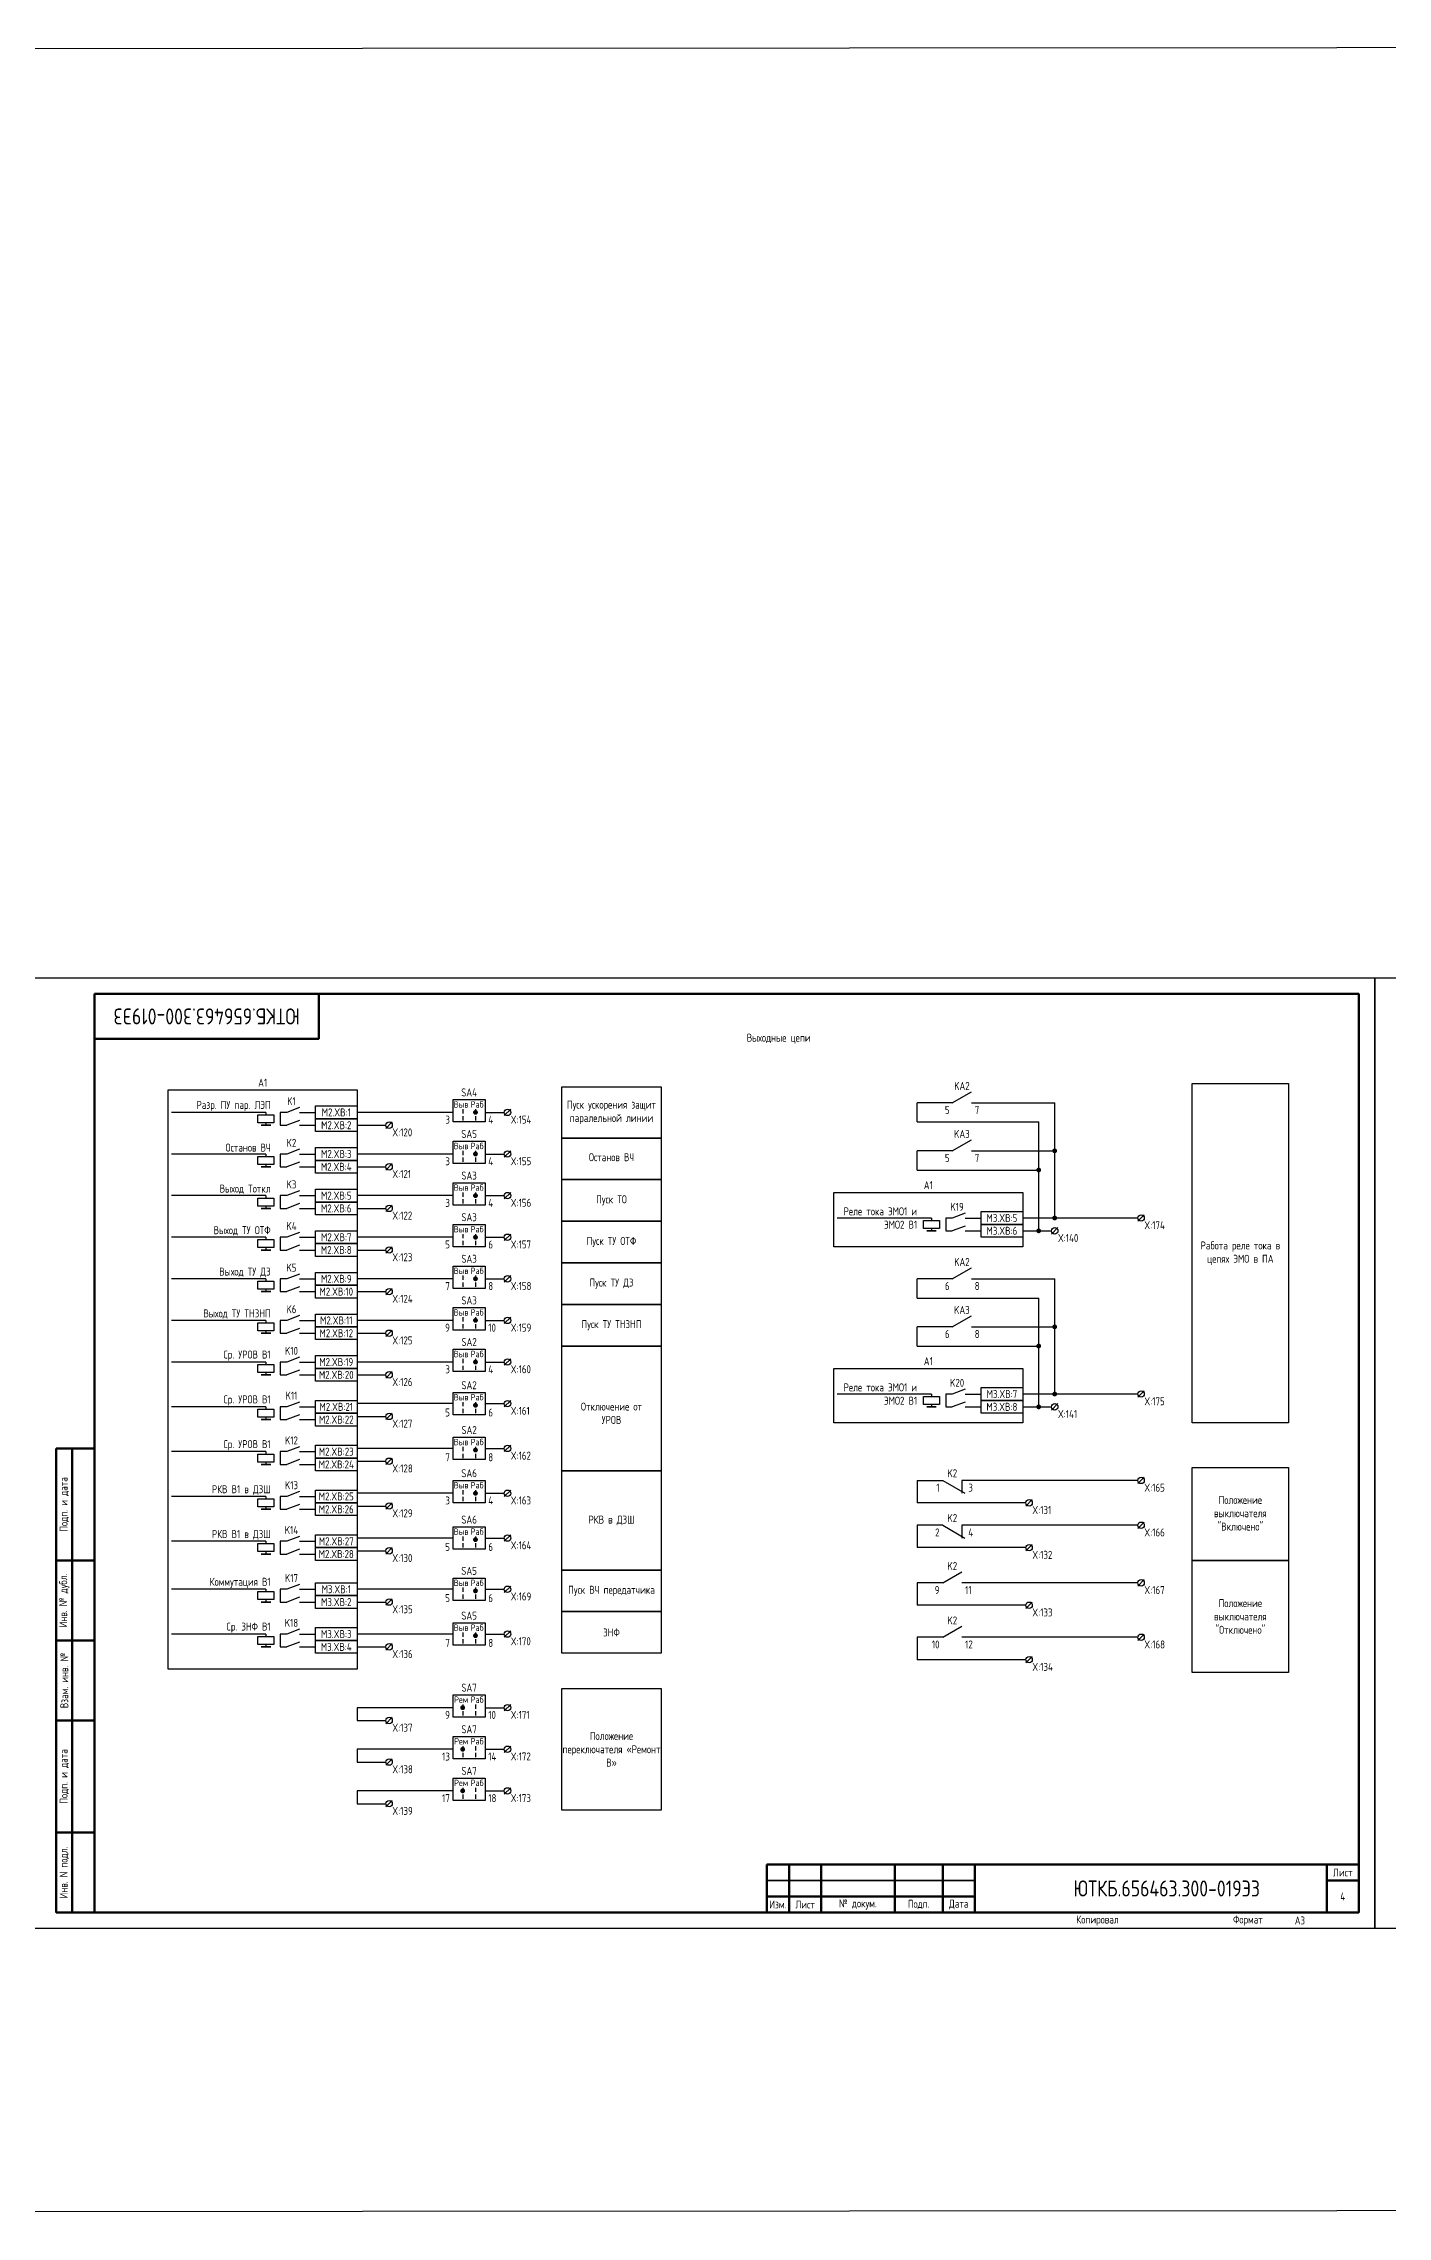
# Model space of a CAD drawing. Header units: millimetres. Extents: x -920 to 3495, y -90 to 589.
# Drawn here: x 1264 to 1684, y -90 to 589 of the extents above; entities that cross this region are included whole.
import ezdxf

# ---------------------------------------------------------------- set-up
doc = ezdxf.new("R2010")
doc.units = ezdxf.units.MM
doc.styles.add('Gost_type_A', font='GOST_A.TTF')

# ---------------------------------------------------------------- blocks, each defined once
blk = doc.blocks.new('Штамп угловой верхний')
at = {"lineweight": 50}
blk.add_lwpolyline([(0, 0), (70, 0), (70, -14), (0, -14)], close=True, dxfattribs=at)
blk = doc.blocks.new('Формат_А3')
blk.add_lwpolyline([(-420, 297), (0, 297), (0, 0), (-420, 0)], close=True)
at = {"lineweight": 50}
blk.add_lwpolyline([(-400, 292), (-5, 292), (-5, 5), (-400, 5)], close=True, dxfattribs=at)
blk = doc.blocks.new('Штамп левый нижний')
at = {"lineweight": 50}
for points in [[(-12, 145), (-7, 145), (-7, 110), (-12, 110)], [(-7, 145), (0, 145), (0, 110), (-7, 110)], [(-12, 110), (-7, 110), (-7, 85), (-12, 85)], [(-7, 110), (0, 110), (0, 85), (-7, 85)], [(-12, 85), (-7, 85), (-7, 60), (-12, 60)], [(-7, 85), (0, 85), (0, 60), (-7, 60)], [(-12, 60), (-7, 60), (-7, 25), (-12, 25)], [(-7, 60), (0, 60), (0, 25), (-7, 25)], [(-12, 25), (-7, 25), (-7, 0), (-12, 0)], [(-7, 25), (0, 25), (0, 0), (-7, 0)]]:
    blk.add_lwpolyline(points, close=True, dxfattribs=at)
at = {"char_height": 2.5, "attachment_point": 5, "rotation": 90, "style": 'Gost_type_A'}
for s, insert, width in [('Подп. и дата', (-9.5, 127.5), 35), ('Инв. № дубл.', (-9.5, 97.5), 25), ('Взам. инв. №', (-9.5, 72.5), 25), ('Подп. и дата', (-9.5, 42.5), 35), ('Инв. N подл.', (-9.5, 12.5), 25)]:
    blk.add_mtext(s, dxfattribs=dict(at, insert=insert, width=width))
blk = doc.blocks.new('Штамп малый нижний')
at = {"lineweight": 50}
for points in [[(-185, 15), (-178, 15), (-178, 5), (-185, 5)], [(-178, 15), (-168, 15), (-168, 5), (-178, 5)], [(-168, 15), (-145, 15), (-145, 5), (-168, 5)], [(-145, 15), (-130, 15), (-130, 5), (-145, 5)], [(-130, 15), (-120, 15), (-120, 5), (-130, 5)], [(-120, 15), (-10, 15), (-10, 0), (-120, 0)], [(-10, 15), (0, 15), (0, 10), (-10, 10)], [(-10, 10), (0, 10), (0, 0), (-10, 0)], [(-185, 5), (-178, 5), (-178, 0), (-185, 0)], [(-178, 5), (-168, 5), (-168, 0), (-178, 0)], [(-168, 5), (-145, 5), (-145, 0), (-168, 0)], [(-145, 5), (-130, 5), (-130, 0), (-145, 0)], [(-130, 5), (-120, 5), (-120, 0), (-130, 0)]]:
    blk.add_lwpolyline(points, close=True, dxfattribs=at)
for points in [[(-185, 15), (-178, 15), (-178, 10), (-185, 10)], [(-178, 15), (-168, 15), (-168, 10), (-178, 10)], [(-168, 15), (-145, 15), (-145, 10), (-168, 10)], [(-145, 15), (-130, 15), (-130, 10), (-145, 10)], [(-130, 15), (-120, 15), (-120, 10), (-130, 10)], [(-185, 10), (-178, 10), (-178, 5), (-185, 5)], [(-178, 10), (-168, 10), (-168, 5), (-178, 5)], [(-168, 10), (-145, 10), (-145, 5), (-168, 5)], [(-145, 10), (-130, 10), (-130, 5), (-145, 5)], [(-130, 10), (-120, 10), (-120, 5), (-130, 5)]]:
    blk.add_lwpolyline(points, close=True)
at = {"char_height": 2.5, "style": 'Gost_type_A'}
for s, insert, width, attachment_point in [('Лист', (-5, 12.5), 10, 5), ('Изм.', (-181.5, 2.5), 7, 5), ('Лист', (-173, 2.5), 10, 5), ('№ докум.', (-156.5, 2.5), 23, 5), ('Подп.', (-137.5, 2.5), 15, 5), ('Дата', (-125, 2.5), 10, 5), ('Копировал', (-75, -2.53), 13.1202, 6), ('Формат', (-30, -2.53), 13.1202, 6)]:
    blk.add_mtext(s, dxfattribs=dict(at, insert=insert, width=width, attachment_point=attachment_point))
blk = doc.blocks.new('POINT')
at = {"const_width": 0.75}
blk.add_lwpolyline([(-0.375, 0, 1), (0.375, 0, 1)], format="xyb", close=True, dxfattribs=at)
blk = doc.blocks.new('Переключатель_положение')
for p, q in [((2, 1), (2, -0.34)), ((2, -1.14), (2, -2.49))]:
    blk.add_line(p, q)

msp = doc.modelspace()

# ---------------------------------------------------------------- linework, layer by layer
for p, q in [((1548, 258), (1554, 261.46)), ((1333.5, 255), (1304, 255)), ((1333.5, 255), (1333.5, 254.25)), ((1333.5, 251.75), (1333.5, 251)), ((1392, 255), (1362, 255)), ((1373.01, 252), (1371.01, 250)), ((1410.01, 256), (1408.01, 254)), ((1548, 258), (1537, 258)), ((1537, 252), (1537, 258)), ((1537, 252), (1575, 252)), ((1554, 258), (1580, 258)), ((1575, 218), (1575, 252)), ((1579.99, 222), (1580, 258)), ((1362, 251), (1371, 251)), ((1548, 243), (1554, 246.46)), ((1333.5, 242), (1304, 242)), ((1333.5, 242), (1333.5, 241.25)), ((1333.5, 238.75), (1333.5, 238)), ((1392, 242), (1362, 242)), ((1362, 238), (1371, 238)), ((1373.01, 239), (1371.01, 237)), ((1410.01, 243), (1408.01, 241)), ((1548, 243), (1537, 243)), ((1537, 237), (1537, 243)), ((1554, 243), (1580, 243)), ((1537, 237), (1575, 237)), ((1333.5, 229), (1304, 229)), ((1333.5, 229), (1333.5, 228.25)), ((1333.5, 225.75), (1333.5, 225)), ((1392, 229), (1362, 229)), ((1362, 225), (1371, 225)), ((1373.01, 226), (1371.01, 224)), ((1410.01, 230), (1408.01, 228)), ((1541.5, 222), (1512, 222)), ((1541.5, 222), (1541.5, 221.25)), ((1541.5, 218.75), (1541.5, 218)), ((1606, 222), (1570, 222)), ((1570, 218), (1579, 218)), ((1581, 219), (1579, 217)), ((1608, 223), (1606, 221)), ((1333.5, 216), (1304, 216)), ((1333.5, 216), (1333.5, 215.25)), ((1333.5, 212.75), (1333.5, 212)), ((1392, 216), (1362, 216)), ((1362, 212), (1371, 212)), ((1373.01, 213), (1371.01, 211)), ((1410.01, 217), (1408.01, 215)), ((1410.01, 204), (1408.01, 202)), ((1548, 203), (1554, 206.46)), ((1333.5, 203), (1304, 203)), ((1333.5, 203), (1333.5, 202.25)), ((1333.5, 199.75), (1333.5, 199)), ((1392, 203), (1362, 203)), ((1362, 199), (1371, 199)), ((1373.01, 200), (1371.01, 198)), ((1548, 203), (1537, 203)), ((1537, 197), (1537, 203)), ((1537, 197), (1575, 197)), ((1554, 203), (1580, 203)), ((1575, 163), (1575, 197)), ((1579.99, 167), (1580, 203)), ((1410.01, 191), (1408.01, 189)), ((1548, 188), (1554, 191.46)), ((1333.5, 190), (1304, 190)), ((1333.5, 190), (1333.5, 189.25)), ((1333.5, 186.75), (1333.5, 186)), ((1392, 190), (1362, 190)), ((1362, 186), (1371, 186)), ((1373.01, 187), (1371.01, 185)), ((1548, 188), (1537, 188)), ((1537, 182), (1537, 188)), ((1554, 188), (1580, 188)), ((1333.5, 177), (1304, 177)), ((1333.5, 177), (1333.5, 176.25)), ((1392, 177), (1362, 177)), ((1410.01, 178), (1408.01, 176)), ((1537, 182), (1575, 182)), ((1333.5, 173.75), (1333.5, 173)), ((1362, 173), (1371, 173)), ((1373.01, 174), (1371.01, 172)), ((1333.5, 163), (1304, 163)), ((1333.5, 163), (1333.5, 162.25)), ((1392, 164), (1362, 164)), ((1410.01, 165), (1408.01, 163)), ((1541.5, 167), (1512, 167)), ((1541.5, 167), (1541.5, 166.25)), ((1541.5, 163.75), (1541.5, 163)), ((1606, 167), (1570, 167)), ((1570, 163), (1579, 163)), ((1581, 164), (1579, 162)), ((1608, 168), (1606, 166)), ((1333.5, 159.75), (1333.5, 159)), ((1362, 160), (1371, 160)), ((1373.01, 161), (1371.01, 159)), ((1392, 150), (1362, 150)), ((1410.01, 151), (1408.01, 149)), ((1333.5, 149), (1304, 149)), ((1333.5, 149), (1333.5, 148.25)), ((1333.5, 145.75), (1333.5, 145)), ((1362, 146), (1371, 146)), ((1373.01, 147), (1371.01, 145)), ((1392, 136), (1362, 136)), ((1410.01, 137), (1408.01, 135)), ((1537, 140), (1545, 140)), ((1545, 140), (1551.92, 136)), ((1606, 140), (1551, 140)), ((1551, 140), (1551, 136)), ((1608, 141), (1606, 139)), ((1333.5, 135), (1304, 135)), ((1333.5, 135), (1333.5, 134.25)), ((1333.5, 131.75), (1333.5, 131)), ((1362, 132), (1371, 132)), ((1373.01, 133), (1371.01, 131)), ((1571, 133), (1537, 133)), ((1573, 134), (1571, 132)), ((1410.01, 123), (1408.01, 121)), ((1545, 126), (1537, 126)), ((1545, 126), (1551.92, 122)), ((1606, 126), (1551, 126)), ((1551, 126), (1551, 122)), ((1608, 127), (1606, 125)), ((1333.5, 121), (1304, 121)), ((1333.5, 121), (1333.5, 120.25)), ((1333.5, 117.75), (1333.5, 117)), ((1392, 122), (1362, 122)), ((1362, 118), (1371, 118)), ((1373.01, 119), (1371.01, 117)), ((1571, 119), (1537, 119)), ((1573, 120), (1571, 118)), ((1545, 108), (1551, 111.46)), ((1608, 109), (1606, 107)), ((1333.5, 106), (1304, 106)), ((1333.5, 106), (1333.5, 105.25)), ((1333.5, 102.75), (1333.5, 102)), ((1392, 106), (1362, 106)), ((1362, 102), (1371, 102)), ((1373.01, 103), (1371.01, 101)), ((1410.01, 107), (1408.01, 105)), ((1545, 108), (1537, 108)), ((1537, 108), (1537, 101)), ((1606, 108), (1551, 108)), ((1573, 102), (1571, 100)), ((1571, 101), (1537, 101)), ((1333.5, 92), (1304, 92)), ((1333.5, 92), (1333.5, 91.25)), ((1333.5, 88.75), (1333.5, 88)), ((1392, 92), (1362, 92)), ((1373.01, 89), (1371.01, 87)), ((1410.01, 93), (1408.01, 91)), ((1545, 91), (1537, 91)), ((1537, 91), (1537, 84)), ((1545, 91), (1551, 94.46)), ((1606, 91), (1551, 91)), ((1608, 92), (1606, 90)), ((1362, 88), (1371, 88)), ((1571, 84), (1537, 84)), ((1573, 85), (1571, 83)), ((1392, 69), (1362, 69)), ((1362, 69), (1362, 65)), ((1410.01, 70), (1408.01, 68)), ((1362, 65), (1371, 65)), ((1373.01, 66), (1371.01, 64)), ((1392, 56), (1362, 56)), ((1362, 56), (1362, 52)), ((1410.01, 57), (1408.01, 55)), ((1362, 52), (1371, 52)), ((1373.01, 53), (1371.01, 51)), ((1392, 43), (1362, 43)), ((1362, 43), (1362, 39)), ((1410.01, 44), (1408.01, 42)), ((1362, 39), (1371, 39)), ((1373.01, 40), (1371.01, 38))]:
    msp.add_line(p, q)
at = {"ltscale": 1.08}
for p, q in [((1340, 255), (1338, 255)), ((1338, 255), (1338, 251)), ((1344, 255), (1349, 255)), ((1338, 251), (1340, 251)), ((1344, 251), (1349, 251)), ((1340, 242), (1338, 242)), ((1338, 242), (1338, 238)), ((1338, 238), (1340, 238)), ((1344, 242), (1349, 242)), ((1344, 238), (1349, 238)), ((1340, 229), (1338, 229)), ((1338, 229), (1338, 225)), ((1338, 225), (1340, 225)), ((1344, 229), (1349, 229)), ((1344, 225), (1349, 225)), ((1548, 222), (1546, 222)), ((1546, 222), (1546, 218)), ((1546, 218), (1548, 218)), ((1552, 222), (1557, 222)), ((1552, 218), (1557, 218)), ((1340, 216), (1338, 216)), ((1338, 216), (1338, 212)), ((1338, 212), (1340, 212)), ((1344, 216), (1349, 216)), ((1344, 212), (1349, 212)), ((1340, 203), (1338, 203)), ((1338, 203), (1338, 199)), ((1338, 199), (1340, 199)), ((1344, 203), (1349, 203)), ((1344, 199), (1349, 199)), ((1340, 190), (1338, 190)), ((1338, 190), (1338, 186)), ((1338, 186), (1340, 186)), ((1344, 190), (1349, 190)), ((1344, 186), (1349, 186)), ((1340, 177), (1338, 177)), ((1338, 177), (1338, 173)), ((1344, 177), (1349, 177)), ((1338, 173), (1340, 173)), ((1344, 173), (1349, 173)), ((1340, 163), (1338, 163)), ((1338, 163), (1338, 159)), ((1344, 163), (1349, 163)), ((1548, 167), (1546, 167)), ((1546, 167), (1546, 163)), ((1546, 163), (1548, 163)), ((1552, 167), (1557, 167)), ((1552, 163), (1557, 163)), ((1338, 159), (1340, 159)), ((1344, 159), (1349, 159)), ((1340, 149), (1338, 149)), ((1338, 149), (1338, 145)), ((1338, 145), (1340, 145)), ((1344, 149), (1349, 149)), ((1344, 145), (1349, 145)), ((1340, 135), (1338, 135)), ((1338, 135), (1338, 131)), ((1338, 131), (1340, 131)), ((1344, 135), (1349, 135)), ((1344, 131), (1349, 131)), ((1340, 121), (1338, 121)), ((1338, 121), (1338, 117)), ((1338, 117), (1340, 117)), ((1344, 121), (1349, 121)), ((1344, 117), (1349, 117)), ((1340, 106), (1338, 106)), ((1338, 106), (1338, 102)), ((1338, 102), (1340, 102)), ((1344, 106), (1349, 106)), ((1344, 102), (1349, 102)), ((1340, 92), (1338, 92)), ((1338, 92), (1338, 88)), ((1344, 92), (1349, 92)), ((1338, 88), (1340, 88)), ((1344, 88), (1349, 88))]:
    msp.add_line(p, q, dxfattribs=at)
at = {"ltscale": 4.32}
for p, q in [((1344, 256.5), (1340, 255)), ((1344, 252.5), (1340, 251)), ((1344, 243.5), (1340, 242)), ((1344, 239.5), (1340, 238)), ((1344, 230.5), (1340, 229)), ((1344, 226.5), (1340, 225)), ((1344, 217.5), (1340, 216)), ((1552, 223.5), (1548, 222)), ((1552, 219.5), (1548, 218)), ((1344, 213.5), (1340, 212)), ((1344, 204.5), (1340, 203)), ((1344, 200.5), (1340, 199)), ((1344, 191.5), (1340, 190)), ((1344, 187.5), (1340, 186)), ((1344, 178.5), (1340, 177)), ((1344, 174.5), (1340, 173)), ((1344, 164.5), (1340, 163)), ((1552, 168.5), (1548, 167)), ((1552, 164.5), (1548, 163)), ((1344, 160.5), (1340, 159)), ((1344, 150.5), (1340, 149)), ((1344, 146.5), (1340, 145)), ((1344, 136.5), (1340, 135)), ((1344, 132.5), (1340, 131)), ((1344, 122.5), (1340, 121)), ((1344, 118.5), (1340, 117)), ((1344, 107.5), (1340, 106)), ((1344, 103.5), (1340, 102)), ((1344, 93.5), (1340, 92)), ((1344, 89.5), (1340, 88))]:
    msp.add_line(p, q, dxfattribs=at)
at = {"ltscale": 4}
for p, q in [((1402, 255), (1408.01, 255)), ((1402, 242), (1408.01, 242)), ((1402, 229), (1408.01, 229)), ((1402, 216), (1408.01, 216)), ((1402, 203), (1408.01, 203)), ((1402, 190), (1408.01, 190)), ((1402, 177), (1408.01, 177)), ((1402, 164), (1408.01, 164)), ((1402, 150), (1408.01, 150)), ((1402, 136), (1408.01, 136)), ((1402, 122), (1408.01, 122)), ((1402, 106), (1408.01, 106)), ((1402, 92), (1408.01, 92)), ((1402, 69), (1408.01, 69)), ((1402, 56), (1408.01, 56)), ((1402, 43), (1408.01, 43))]:
    msp.add_line(p, q, dxfattribs=at)
at = {"color": 0}
for p, q in [((1537, 140), (1537, 133)), ((1537, 126), (1537, 119))]:
    msp.add_line(p, q, dxfattribs=at)
at = {"color": 94, "lineweight": 30}
msp.add_lwpolyline([(-920, 586), (3495, 589), (3495, -87), (-920, -90)], close=True, dxfattribs=at)
for points in [[(1303, 262), (1362, 262), (1362, 81), (1303, 81)], [(1392, 259), (1402, 259), (1402, 252), (1392, 252)], [(1426, 263), (1457, 263), (1457, 247), (1426, 247)], [(1623, 264), (1653, 264), (1653, 158), (1623, 158)], [(1336, 254.25), (1336, 251.75), (1331, 251.75), (1331, 254.25)], [(1349, 257), (1362, 257), (1362, 253), (1349, 253)], [(1349, 253), (1362, 253), (1362, 249), (1349, 249)], [(1335, 251), (1332, 251)], [(1392, 246), (1402, 246), (1402, 239), (1392, 239)], [(1426, 247), (1457, 247), (1457, 234), (1426, 234)], [(1336, 241.25), (1336, 238.75), (1331, 238.75), (1331, 241.25)], [(1335, 238), (1332, 238)], [(1349, 244), (1362, 244), (1362, 240), (1349, 240)], [(1349, 240), (1362, 240), (1362, 236), (1349, 236)], [(1349, 231), (1362, 231), (1362, 227), (1349, 227)], [(1392, 233), (1402, 233), (1402, 226), (1392, 226)], [(1426, 234), (1457, 234), (1457, 221), (1426, 221)], [(1336, 228.25), (1336, 225.75), (1331, 225.75), (1331, 228.25)], [(1335, 225), (1332, 225)], [(1349, 227), (1362, 227), (1362, 223), (1349, 223)], [(1511, 230), (1570, 230), (1570, 213), (1511, 213)], [(1349, 218), (1362, 218), (1362, 214), (1349, 214)], [(1392, 220), (1402, 220), (1402, 213), (1392, 213)], [(1426, 221), (1457, 221), (1457, 208), (1426, 208)], [(1544, 221.25), (1544, 218.75), (1539, 218.75), (1539, 221.25)], [(1543, 218), (1540, 218)], [(1557, 224), (1570, 224), (1570, 220), (1557, 220)], [(1557, 220), (1570, 220), (1570, 216), (1557, 216)], [(1336, 215.25), (1336, 212.75), (1331, 212.75), (1331, 215.25)], [(1335, 212), (1332, 212)], [(1349, 214), (1362, 214), (1362, 210), (1349, 210)], [(1349, 205), (1362, 205), (1362, 201), (1349, 201)], [(1392, 207), (1402, 207), (1402, 200), (1392, 200)], [(1426, 208), (1457, 208), (1457, 195), (1426, 195)], [(1336, 202.25), (1336, 199.75), (1331, 199.75), (1331, 202.25)], [(1335, 199), (1332, 199)], [(1349, 201), (1362, 201), (1362, 197), (1349, 197)], [(1349, 192), (1362, 192), (1362, 188), (1349, 188)], [(1392, 194), (1402, 194), (1402, 187), (1392, 187)], [(1426, 195), (1457, 195), (1457, 182), (1426, 182)], [(1336, 189.25), (1336, 186.75), (1331, 186.75), (1331, 189.25)], [(1335, 186), (1332, 186)], [(1349, 188), (1362, 188), (1362, 184), (1349, 184)], [(1349, 179), (1362, 179), (1362, 175), (1349, 175)], [(1392, 181), (1402, 181), (1402, 174), (1392, 174)], [(1426, 182), (1457, 182), (1457, 143), (1426, 143)], [(1336, 176.25), (1336, 173.75), (1331, 173.75), (1331, 176.25)], [(1335, 173), (1332, 173)], [(1349, 175), (1362, 175), (1362, 171), (1349, 171)], [(1511, 175), (1570, 175), (1570, 158), (1511, 158)], [(1349, 165), (1362, 165), (1362, 161), (1349, 161)], [(1392, 167.5), (1402, 167.5), (1402, 160.5), (1392, 160.5)], [(1544, 166.25), (1544, 163.75), (1539, 163.75), (1539, 166.25)], [(1543, 163), (1540, 163)], [(1557, 169), (1570, 169), (1570, 165), (1557, 165)], [(1557, 165), (1570, 165), (1570, 161), (1557, 161)], [(1336, 162.25), (1336, 159.75), (1331, 159.75), (1331, 162.25)], [(1335, 159), (1332, 159)], [(1349, 161), (1362, 161), (1362, 157), (1349, 157)], [(1349, 151), (1362, 151), (1362, 147), (1349, 147)], [(1392, 153.5), (1402, 153.5), (1402, 146.5), (1392, 146.5)], [(1336, 148.25), (1336, 145.75), (1331, 145.75), (1331, 148.25)], [(1335, 145), (1332, 145)], [(1349, 147), (1362, 147), (1362, 143), (1349, 143)], [(1426, 143), (1457, 143), (1457, 112), (1426, 112)], [(1623, 144), (1653, 144), (1653, 115), (1623, 115)], [(1349, 137), (1362, 137), (1362, 133), (1349, 133)], [(1392, 140), (1402, 140), (1402, 133), (1392, 133)], [(1336, 134.25), (1336, 131.75), (1331, 131.75), (1331, 134.25)], [(1335, 131), (1332, 131)], [(1349, 133), (1362, 133), (1362, 129), (1349, 129)], [(1349, 123), (1362, 123), (1362, 119), (1349, 119)], [(1392, 125.5), (1402, 125.5), (1402, 118.5), (1392, 118.5)], [(1336, 120.25), (1336, 117.75), (1331, 117.75), (1331, 120.25)], [(1335, 117), (1332, 117)], [(1349, 119), (1362, 119), (1362, 115), (1349, 115)], [(1392, 109.5), (1402, 109.5), (1402, 102.5), (1392, 102.5)], [(1426, 112), (1457, 112), (1457, 99), (1426, 99)], [(1623, 115), (1653, 115), (1653, 80), (1623, 80)], [(1336, 105.25), (1336, 102.75), (1331, 102.75), (1331, 105.25)], [(1335, 102), (1332, 102)], [(1349, 108), (1362, 108), (1362, 104), (1349, 104)], [(1349, 104), (1362, 104), (1362, 100), (1349, 100)], [(1392, 95.5), (1402, 95.5), (1402, 88.5), (1392, 88.5)], [(1426, 99), (1457, 99), (1456.99, 86), (1426, 86)], [(1336, 91.25), (1336, 88.75), (1331, 88.75), (1331, 91.25)], [(1349, 94), (1362, 94), (1362, 90), (1349, 90)], [(1349, 90), (1362, 90), (1362, 86), (1349, 86)], [(1335, 88), (1332, 88)], [(1426, 75), (1457, 75), (1456.99, 37), (1426, 37)], [(1392, 73), (1402, 73), (1402, 66), (1392, 66)], [(1392, 60), (1402, 60), (1402, 53), (1392, 53)], [(1392, 47), (1402, 47), (1402, 40), (1392, 40)]]:
    msp.add_lwpolyline(points, close=True)
for centre in [(1372.01, 251), (1409.01, 255), (1372.01, 238), (1409.01, 242), (1372.01, 225), (1409.01, 229), (1580, 218), (1607, 222), (1372.01, 212), (1409.01, 216), (1409.01, 203), (1372.01, 199), (1409.01, 190), (1372.01, 186), (1409.01, 177), (1372.01, 173), (1409.01, 164), (1580, 163), (1607, 167), (1372.01, 160), (1409.01, 150), (1372.01, 146), (1409.01, 136), (1607, 140), (1372.01, 132), (1572, 133), (1409.01, 122), (1607, 126), (1372.01, 118), (1572, 119), (1607, 108), (1372.01, 102), (1409.01, 106), (1572, 101), (1372.01, 88), (1409.01, 92), (1607, 91), (1572, 84), (1409.01, 69), (1372.01, 65), (1409.01, 56), (1372.01, 52), (1409.01, 43), (1372.01, 39)]:
    msp.add_circle(centre, 1)

# ---------------------------------------------------------------- block references
at = {"color": 1}
for name, p in [('Формат_А3', (1680, 0)), ('Формат_А3', (2100, 0)), ('Штамп левый нижний', (1280, 5)), ('Штамп малый нижний', (1675, 5))]:
    msp.add_blockref(name, p, dxfattribs=at)
for name, p in [('Штамп угловой верхний', (1280, 292)), ('Переключатель_положение', (1393, 255)), ('POINT', (1399, 255)), ('Переключатель_положение', (1397, 255)), ('Переключатель_положение', (1393, 242)), ('POINT', (1399, 242)), ('Переключатель_положение', (1397, 242)), ('POINT', (1575, 237)), ('POINT', (1579.99, 243)), ('Переключатель_положение', (1393, 229)), ('POINT', (1399, 229)), ('Переключатель_положение', (1397, 229)), ('POINT', (1575, 218)), ('POINT', (1579.99, 222)), ('Переключатель_положение', (1393, 216)), ('POINT', (1399, 216)), ('Переключатель_положение', (1397, 216)), ('Переключатель_положение', (1393, 203)), ('POINT', (1399, 203)), ('Переключатель_положение', (1397, 203)), ('Переключатель_положение', (1393, 190)), ('POINT', (1399, 190)), ('Переключатель_положение', (1397, 190)), ('POINT', (1579.99, 188)), ('Переключатель_положение', (1393, 177)), ('POINT', (1399, 177)), ('Переключатель_положение', (1397, 177)), ('POINT', (1575, 182)), ('Переключатель_положение', (1393, 163.5)), ('POINT', (1399, 163.5)), ('Переключатель_положение', (1397, 163.5)), ('POINT', (1575, 163)), ('POINT', (1579.99, 167)), ('Переключатель_положение', (1393, 149.5)), ('POINT', (1399, 149.5)), ('Переключатель_положение', (1397, 149.5)), ('Переключатель_положение', (1393, 136)), ('POINT', (1399, 136)), ('Переключатель_положение', (1397, 136)), ('Переключатель_положение', (1393, 121.5)), ('POINT', (1399, 121.5)), ('Переключатель_положение', (1397, 121.5)), ('Переключатель_положение', (1393, 105.5)), ('POINT', (1399, 105.5)), ('Переключатель_положение', (1397, 105.5)), ('Переключатель_положение', (1393, 91.5)), ('POINT', (1399, 91.5)), ('Переключатель_положение', (1397, 91.5)), ('POINT', (1395, 69)), ('Переключатель_положение', (1393, 69)), ('Переключатель_положение', (1397, 69)), ('POINT', (1395, 56)), ('Переключатель_положение', (1393, 56)), ('Переключатель_положение', (1397, 56)), ('POINT', (1395, 43)), ('Переключатель_положение', (1393, 43)), ('Переключатель_положение', (1397, 43))]:
    msp.add_blockref(name, p)

# ---------------------------------------------------------------- texts
at = {"insert": (1315, 285), "char_height": 5, "width": 70, "attachment_point": 5, "rotation": 180, "style": 'Gost_type_A'}
msp.add_mtext('ЮТКБ.656463.300-019Э3', dxfattribs=at)
at = {"char_height": 2.5, "line_spacing_factor": 0.9, "style": 'Gost_type_A'}
for s, insert, width, attachment_point in [('Выходные цепи', (1493.75, 278), 197.5, 5), ('A1', (1332.5, 263), 59, 8), ('X:154', (1410.01, 254), 8, 1), ('X:120', (1373.01, 250), 8, 1), ('X:155', (1410.01, 241), 8, 1), ('X:121', (1373.01, 237), 8, 1), ('A1', (1540.5, 231), 59, 8), ('X:156', (1410.01, 228), 8, 1), ('X:122', (1373.01, 224), 8, 1), ('X:174', (1608, 221), 8, 1), ('X:123', (1373.01, 211), 8, 1), ('X:157', (1410.01, 215), 8, 1), ('X:140', (1581, 217), 8, 1), ('X:124', (1373.01, 198), 8, 1), ('X:158', (1410.01, 202), 8, 1), ('X:125', (1373.01, 185), 8, 1), ('X:159', (1410.01, 189), 8, 1), ('A1', (1540.5, 176), 59, 8), ('X:126', (1373.01, 172), 8, 1), ('X:160', (1410.01, 176), 8, 1), ('X:161', (1410.01, 163), 8, 1), ('X:175', (1608, 166), 8, 1), ('X:127', (1373.01, 159), 8, 1), ('X:141', (1581, 162), 8, 1), ('X:128', (1373.01, 145), 8, 1), ('X:162', (1410.01, 149), 8, 1), ('X:129', (1373.01, 131), 8, 1), ('X:163', (1410.01, 135), 8, 1), ('X:130', (1373.01, 117), 8, 1), ('X:164', (1410.01, 121), 8, 1), ('X:169', (1410.01, 105), 8, 1), ('X:135', (1373.01, 101), 8, 1), ('X:170', (1410.01, 91), 8, 1), ('X:136', (1373.01, 87), 8, 1), ('X:171', (1410.01, 68), 8, 1), ('X:137', (1373.01, 64), 8, 1), ('X:172', (1410.01, 55), 8, 1), ('X:138', (1373.01, 51), 8, 1), ('X:173', (1410.01, 42), 8, 1), ('X:139', (1373.01, 38), 8, 1)]:
    msp.add_mtext(s, dxfattribs=dict(at, insert=insert, width=width, attachment_point=attachment_point))
at = {"style": 'Gost_type_A'}
for s, insert, char_height, width, attachment_point in [('Разр. ПУ пар. ЛЭП', (1335, 257), 2.5, 31.0015, 6), ('K1', (1341.5, 258.5), 2.5, 5, 5), ('Выв', (1394.5, 257.5), 2, 5, 5), ('SA4', (1397, 260), 2.5, 10, 8), ('Раб', (1399.5, 257.5), 2, 5, 5), ('\\pxsm1;{\\C0;Пуск ускорения защит паралельной линии}', (1441.5, 255), 2.5, 31, 5), ('KA2', (1551, 262), 2.5, 18, 8), ('M2.XВ:2', (1355.5, 251), 2.5, 13, 5), ('M2.XВ:1', (1355.5, 255), 2.5, 13, 5), ('3', (1391, 253.98), 2.5, 5, 3), ('4', (1403, 253.98), 2.5, 5, 1), ('{\\T0.9;5}', (1547, 257), 2.5, 5, 3), ('{\\T0.9;7}', (1555, 257), 2.5, 5, 1), ('Останов ВЧ', (1335, 244), 2.5, 31.0015, 6), ('K2', (1341.5, 245.5), 2.5, 5, 5), ('Выв', (1394.5, 244.5), 2, 5, 5), ('SA5', (1397, 247), 2.5, 10, 8), ('Раб', (1399.5, 244.5), 2, 5, 5), ('KA3', (1551, 247), 2.5, 18, 8), ('M2.XВ:4', (1355.5, 238), 2.5, 13, 5), ('M2.XВ:3', (1355.5, 242), 2.5, 13, 5), ('3', (1391, 240.98), 2.5, 5, 3), ('4', (1403, 240.98), 2.5, 5, 1), ('\\pxsm1;{\\C0;Останов ВЧ}', (1441.5, 241), 2.5, 30.9989, 5), ('{\\T0.9;5}', (1547, 242), 2.5, 5, 3), ('{\\T0.9;7}', (1555, 242), 2.5, 5, 1), ('Выход Тоткл', (1335, 231), 2.5, 31.0015, 6), ('K3', (1341.5, 232.5), 2.5, 5, 5), ('Выв', (1394.5, 231.5), 2, 5, 5), ('SA3', (1397, 234), 2.5, 10, 8), ('Раб', (1399.5, 231.5), 2, 5, 5), ('M2.XВ:5', (1355.5, 229), 2.5, 13, 5), ('M2.XВ:6', (1355.5, 225), 2.5, 13, 5), ('3', (1391, 227.98), 2.5, 5, 3), ('4', (1403, 227.98), 2.5, 5, 1), ('\\pxsm1;{\\C0;Пуск ТО}', (1441.5, 227.5), 2.5, 30.9982, 5), ('Реле тока ЭМО1 и ЭМО2 В1', (1537, 222), 2.5, 23.4787, 6), ('K19', (1549.5, 225.5), 2.5, 5, 5), ('Выход ТУ ОТФ', (1335, 218), 2.5, 31.0015, 6), ('K4', (1341.5, 219.5), 2.5, 5, 5), ('Выв', (1394.5, 218.5), 2, 5, 5), ('SA3', (1397, 221), 2.5, 10, 8), ('Раб', (1399.5, 218.5), 2, 5, 5), ('M3.XВ:5', (1563.5, 222), 2.5, 13, 5), ('M3.XВ:6', (1563.5, 218), 2.5, 13, 5), ('M2.XВ:8', (1355.5, 212), 2.5, 13, 5), ('M2.XВ:7', (1355.5, 216), 2.5, 13, 5), ('5', (1391, 214.98), 2.5, 5, 3), ('SA3', (1397, 208), 2.5, 10, 8), ('6', (1403, 214.98), 2.5, 5, 1), ('\\pxsm1;{\\C0;Пуск ТУ ОТФ}', (1441.5, 214.5), 2.5, 30.9982, 5), ('Работа реле тока в цепях ЭМО в ПА', (1638, 211), 2.5, 30.0001, 5), ('Выход ТУ ДЗ', (1335, 205), 2.5, 31.0015, 6), ('K5', (1341.5, 206.5), 2.5, 5, 5), ('M2.XВ:9', (1355.5, 203), 2.5, 13, 5), ('Выв', (1394.5, 205.5), 2, 5, 5), ('Раб', (1399.5, 205.5), 2, 5, 5), ('KA2', (1551, 207), 2.5, 18, 8), ('M2.XВ:10', (1355.5, 199), 2.5, 13, 5), ('7', (1391, 201.98), 2.5, 5, 3), ('SA3', (1397, 195), 2.5, 10, 8), ('8', (1403, 201.98), 2.5, 5, 1), ('\\pxsm1;{\\C0;Пуск ТУ ДЗ}', (1441.5, 201.5), 2.5, 30.9982, 5), ('{\\T0.9;6}', (1547, 202), 2.5, 5, 3), ('{\\T0.9;8}', (1555, 202), 2.5, 5, 1), ('Выход ТУ ТНЗНП', (1335, 192), 2.5, 31.0015, 6), ('K6', (1341.5, 193.5), 2.5, 5, 5), ('M2.XВ:11', (1355.5, 190), 2.5, 13, 5), ('Выв', (1394.5, 192.5), 2, 5, 5), ('Раб', (1399.5, 192.5), 2, 5, 5), ('KA3', (1551, 192), 2.5, 18, 8), ('M2.XВ:12', (1355.5, 186), 2.5, 13, 5), ('9', (1391, 188.98), 2.5, 5, 3), ('SA2', (1397, 182), 2.5, 10, 8), ('10', (1403, 188.98), 2.5, 5, 1), ('\\pxsm1;{\\C0;Пуск ТУ ТНЗНП}', (1441.5, 188.5), 2.5, 30.9988, 5), ('{\\T0.9;6}', (1547, 187), 2.5, 5, 3), ('{\\T0.9;8}', (1555, 187), 2.5, 5, 1), ('Ср. УРОВ В1 ', (1335, 179), 2.5, 31.0015, 6), ('K10', (1341.5, 180.5), 2.5, 5, 5), ('M2.XВ:19', (1355.5, 177), 2.5, 13, 5), ('Выв', (1394.5, 179.5), 2, 5, 5), ('Раб', (1399.5, 179.5), 2, 5, 5), ('M2.XВ:20', (1355.5, 173), 2.5, 13, 5), ('3', (1391, 175.98), 2.5, 5, 3), ('SA2', (1397, 168.5), 2.5, 10, 8), ('4', (1403, 175.98), 2.5, 5, 1), ('Реле тока ЭМО1 и ЭМО2 В1', (1537, 167), 2.5, 23.4787, 6), ('K20', (1549.5, 170.5), 2.5, 5, 5), ('Ср. УРОВ В1 ', (1335, 165), 2.5, 31.0015, 6), ('K11', (1341.5, 166.5), 2.5, 5, 5), ('M2.XВ:21', (1355.5, 163), 2.5, 13, 5), ('Выв', (1394.5, 166), 2, 5, 5), ('Раб', (1399.5, 166), 2, 5, 5), ('\\pxsm1;{\\C0;Отключение от \\PУРОВ}', (1441.5, 161), 2.5, 30.9987, 5), ('M3.XВ:8', (1563.5, 163), 2.5, 13, 5), ('M3.XВ:7', (1563.5, 167), 2.5, 13, 5), ('M2.XВ:22', (1355.5, 159), 2.5, 13, 5), ('5', (1391, 162.48), 2.5, 5, 3), ('SA2', (1397, 154.5), 2.5, 10, 8), ('6', (1403, 162.48), 2.5, 5, 1), ('Ср. УРОВ В1 ', (1335, 151), 2.5, 31.0015, 6), ('K12', (1341.5, 152.5), 2.5, 5, 5), ('M2.XВ:23', (1355.5, 149), 2.5, 13, 5), ('Выв', (1394.5, 152), 2, 5, 5), ('Раб', (1399.5, 152), 2, 5, 5), ('M2.XВ:24', (1355.5, 145), 2.5, 13, 5), ('7', (1391, 148.48), 2.5, 5, 3), ('SA6', (1397, 141), 2.5, 10, 8), ('8', (1403, 148.48), 2.5, 5, 1), ('K2', (1548, 141), 2.5, 10, 8), ('РКВ В1 в ДЗШ', (1335, 137), 2.5, 31.0015, 6), ('K13', (1341.5, 138.5), 2.5, 5, 5), ('M2.XВ:25', (1355.5, 135), 2.5, 13, 5), ('Выв', (1394.5, 138.5), 2, 5, 5), ('Раб', (1399.5, 138.5), 2, 5, 5), ('1', (1544, 139), 2.5, 6, 3), ('3', (1553, 139), 2.5, 6, 1), ('M2.XВ:26', (1355.5, 131), 2.5, 13, 5), ('3', (1391, 134.98), 2.5, 5, 3), ('4', (1403, 134.98), 2.5, 5, 1), ('РКВ в ДЗШ', (1441.5, 127.5), 2.5, 30.9978, 5), ('K2', (1548, 127), 2.5, 10, 8), ('Положение выключателя "Включено"', (1638, 129.75), 2.5, 29.9997, 5), ('РКВ В1 в ДЗШ', (1335, 123), 2.5, 31.0015, 6), ('K14', (1341.5, 124.5), 2.5, 5, 5), ('M2.XВ:27', (1355.5, 121), 2.5, 13, 5), ('Выв', (1394.5, 124), 2, 5, 5), ('SA6', (1397, 126.5), 2.5, 10, 8), ('Раб', (1399.5, 124), 2, 5, 5), ('2', (1544, 125), 2.5, 6, 3), ('4', (1553, 125), 2.5, 6, 1), ('M2.XВ:28', (1355.5, 117), 2.5, 13, 5), ('5', (1391, 120.48), 2.5, 5, 3), ('6', (1403, 120.48), 2.5, 5, 1), ('Коммутация В1', (1335, 108), 2.5, 31.0015, 6), ('K17', (1341.5, 109.5), 2.5, 5, 5), ('Выв', (1394.5, 108), 2, 5, 5), ('SA5', (1397, 110.5), 2.5, 10, 8), ('Раб', (1399.5, 108), 2, 5, 5), ('K2', (1548, 112), 2.5, 10, 8), ('M3.XВ:2', (1355.5, 102), 2.5, 13, 5), ('M3.XВ:1', (1355.5, 106), 2.5, 13, 5), ('5', (1391, 104.48), 2.5, 5, 3), ('6', (1403, 104.48), 2.5, 5, 1), ('Пуск ВЧ передатчика', (1441.5, 105.5), 2.5, 30.9988, 5), ('9', (1544, 107), 2.5, 6, 3), ('11', (1552, 107), 2.5, 6, 1), ('Положение выключателя "Отключено"', (1638, 97.5), 2.5, 29.9999, 5), ('Ср. ЗНФ В1 ', (1335, 94), 2.5, 31.0015, 6), ('K18', (1341.5, 95.5), 2.5, 5, 5), ('SA5', (1397, 96.5), 2.5, 10, 8), ('K2', (1548, 95), 2.5, 10, 8), ('M3.XВ:4', (1355.5, 88), 2.5, 13, 5), ('M3.XВ:3', (1355.5, 92), 2.5, 13, 5), ('7', (1391, 90.48), 2.5, 5, 3), ('Выв', (1394.5, 94), 2, 5, 5), ('Раб', (1399.5, 94), 2, 5, 5), ('8', (1403, 90.48), 2.5, 5, 1), ('\\pxsm1;{\\C0;ЗНФ}', (1441.5, 92.5), 2.5, 30.9988, 5), ('10', (1544, 90), 2.5, 6, 3), ('12', (1552, 90), 2.5, 6, 1), ('SA7', (1397, 74), 2.5, 10, 8), ('9', (1391, 67.98), 2.5, 5, 3), ('Рем', (1394.5, 71.5), 2, 5, 5), ('Раб', (1399.5, 71.5), 2, 5, 5), ('10', (1403, 67.98), 2.5, 5, 1), ('SA7', (1397, 61), 2.5, 10, 8), ('Положение переключателя «Ремонт В» ', (1441.5, 56), 2.5, 30.9982, 5), ('13', (1391, 54.98), 2.5, 5, 3), ('Рем', (1394.5, 58.5), 2, 5, 5), ('Раб', (1399.5, 58.5), 2, 5, 5), ('14', (1403, 54.98), 2.5, 5, 1), ('SA7', (1397, 48), 2.5, 10, 8), ('17', (1391, 41.98), 2.5, 5, 3), ('Рем', (1394.5, 45.5), 2, 5, 5), ('Раб', (1399.5, 45.5), 2, 5, 5), ('18', (1403, 41.98), 2.5, 5, 1), ('ЮТКБ.656463.300-019Э3', (1615, 12.5), 5, 120, 5), ('4', (1670, 10), 2.5, 10, 5), ('A3', (1655, 2.5), 2.5, 20, 4)]:
    msp.add_mtext(s, dxfattribs=dict(at, insert=insert, char_height=char_height, width=width, attachment_point=attachment_point))
at = {"lineweight": 25, "char_height": 2.5, "width": 9, "attachment_point": 1, "line_spacing_factor": 0.9, "style": 'Gost_type_A'}
for s, insert in [('X:165', (1608, 139)), ('X:131', (1573, 132)), ('X:166', (1608, 125)), ('X:132', (1573, 118)), ('X:167', (1608, 107)), ('X:133', (1573, 100)), ('X:168', (1608, 90)), ('X:134', (1573, 83))]:
    msp.add_mtext(s, dxfattribs=dict(at, insert=insert))

doc.saveas('drawing.dxf')
